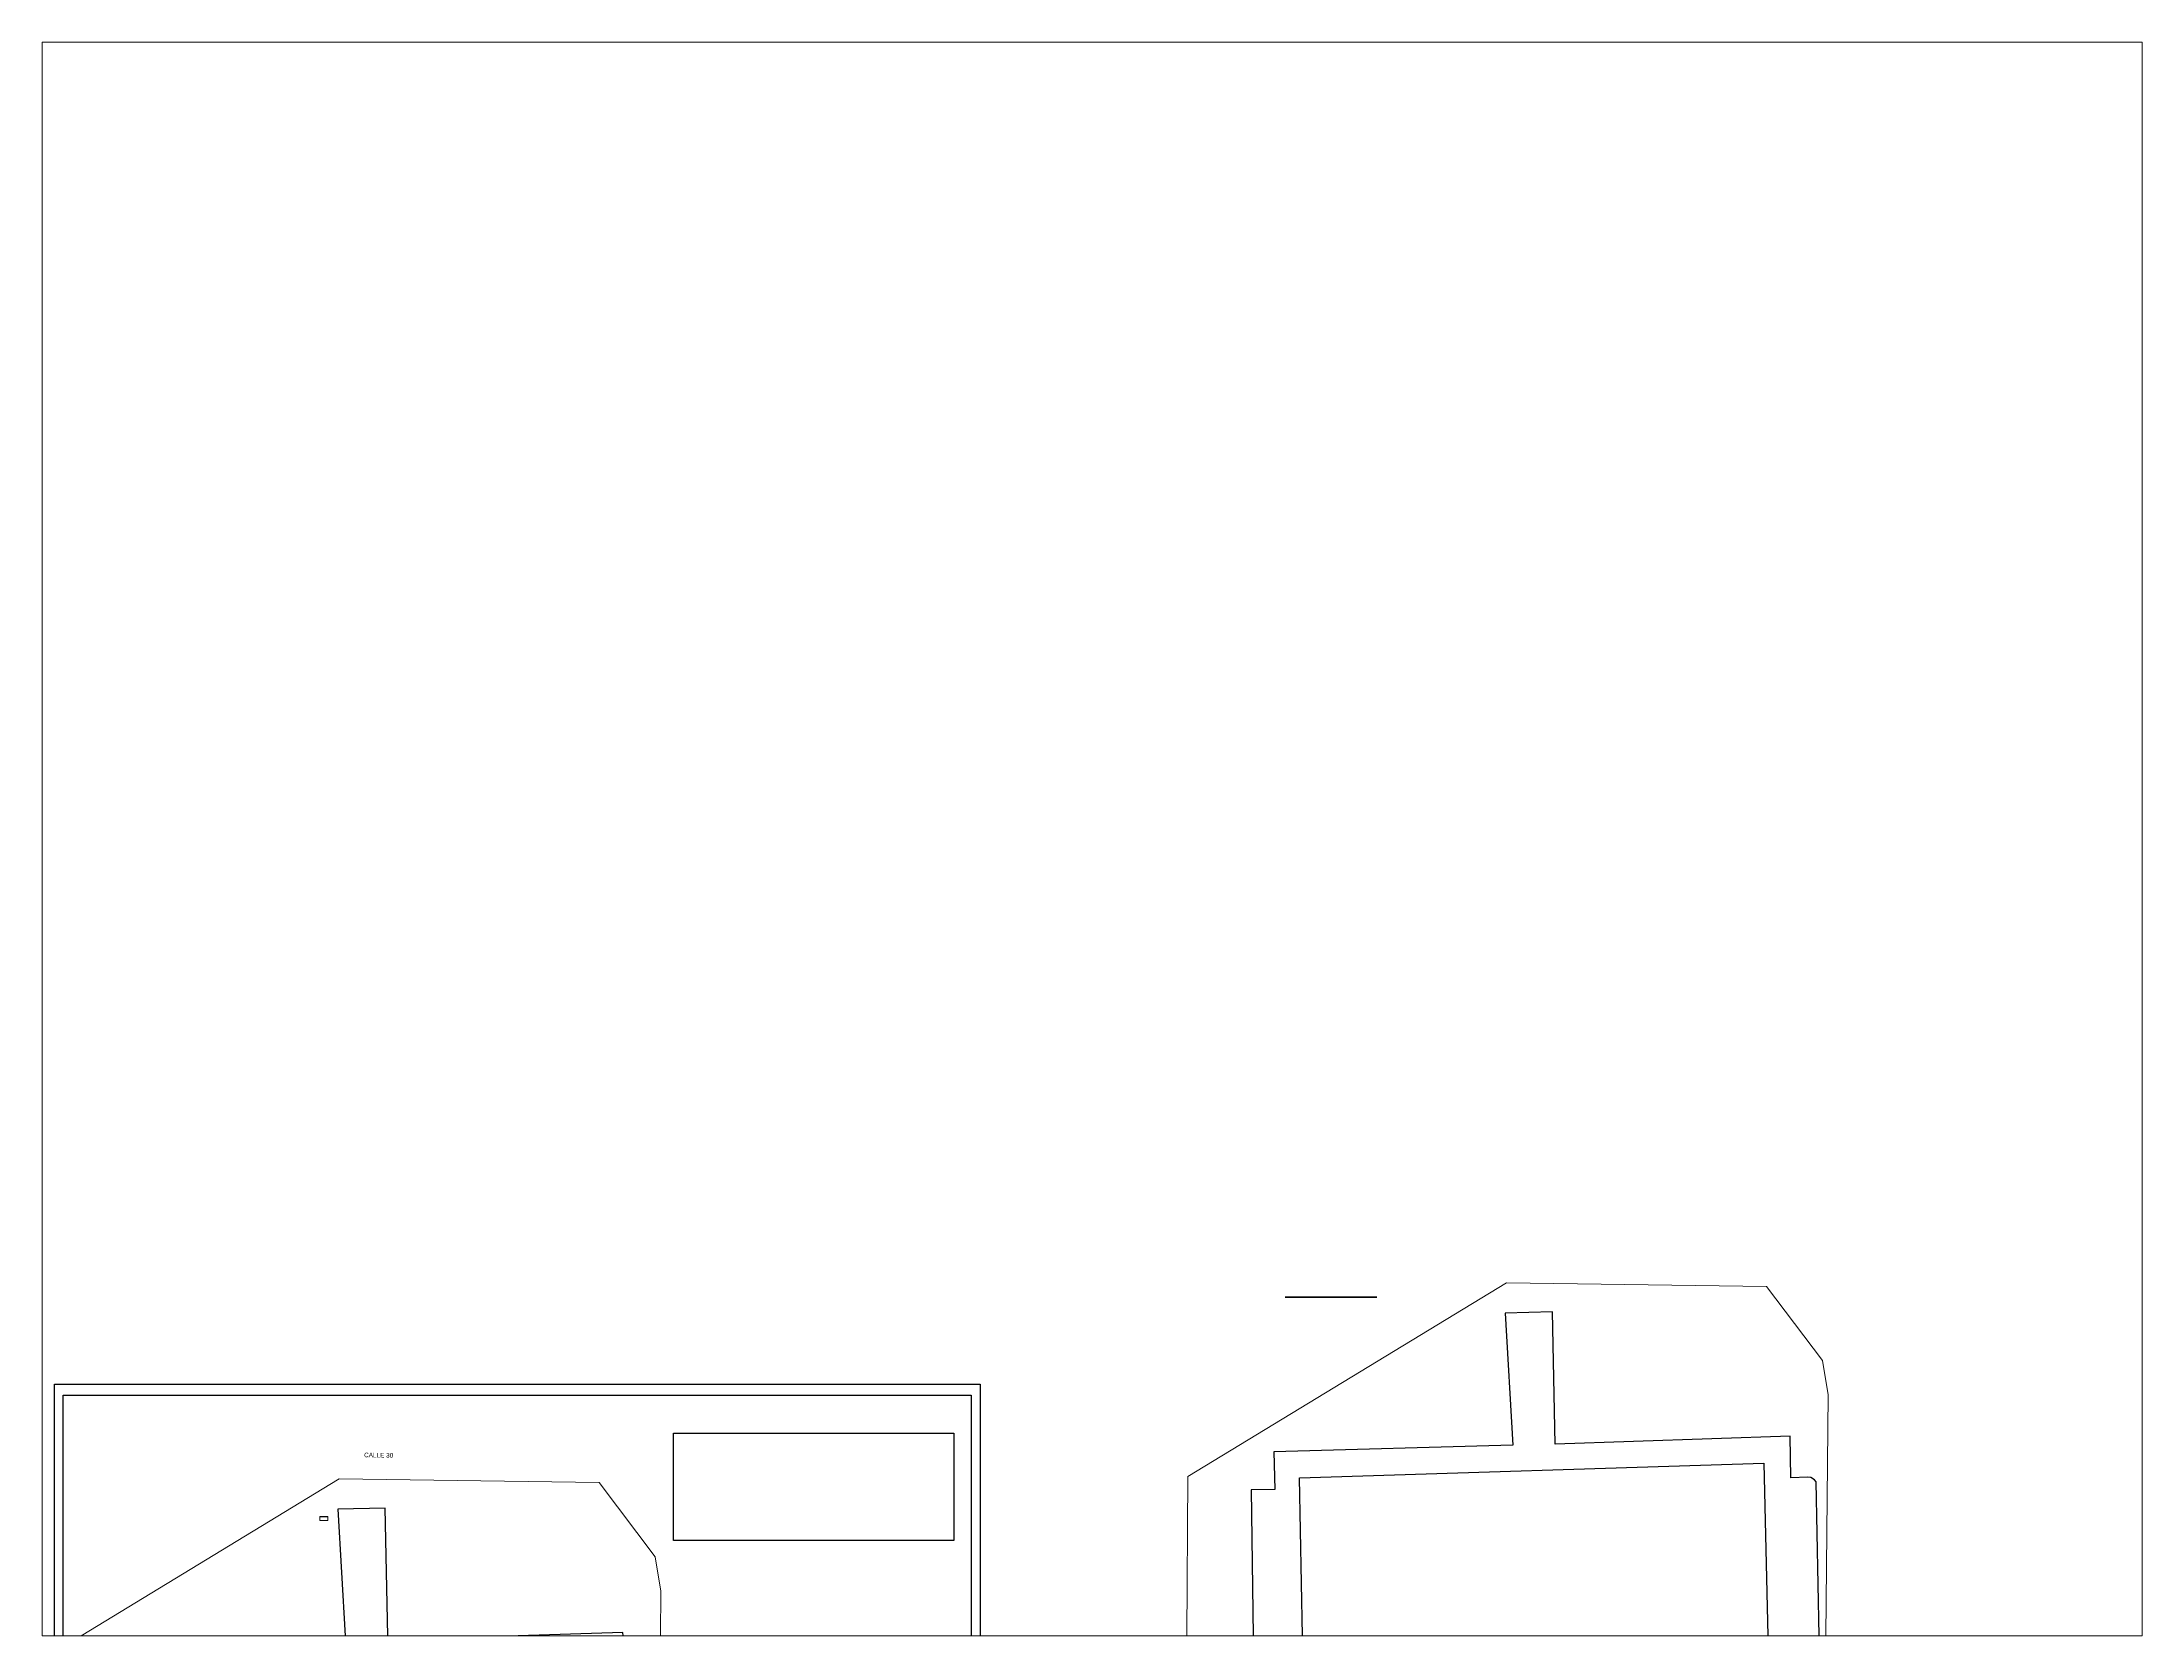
# Paper-space layout 'Layout1' of a CAD drawing. Header units: millimetres. Extents: x 26 to 231, y 20 to 176.
# The model-space entities are those that its viewports show. They can reach past a viewport. Long polylines and large blocks are cut down to what shows.
import ezdxf

# ---------------------------------------------------------------- set-up
doc = ezdxf.new("R2010")
doc.units = ezdxf.units.MM
for name, color, linetype, lineweight in [('Letrero Informativo', 5, 'Continuous', 20), ('Redibujo iglesia', 1, 'Continuous', 30), ('Terreno', 7, 'Continuous', 18)]:
    doc.layers.add(name, color=color, linetype=linetype, lineweight=lineweight)
doc.styles.get("Standard").update_dxf_attribs({"font": 'arial.ttf'})
picture_1 = doc.add_image_def('image1.jpg', size_in_pixel=(1364, 522))

msp = doc.modelspace()

# ---------------------------------------------------------------- linework, layer by layer
msp.add_lwpolyline([(2400.82, 658.35), (2400.82, 505.19), (2202.19, 505.19), (2202.19, 658.35)], close=True)
at = {"layer": 'defpoints'}
msp.add_lwpolyline([(2200.26, 503.26), (2200.26, 660.76), (2402.76, 660.76), (2402.76, 503.26), (2200.26, 503.26)], close=True, dxfattribs=at)
at = {"layer": 'Letrero Informativo'}
for points in [[(2260.11, 630.91), (2260.11, 631.81), (2258.31, 631.81), (2258.31, 630.91)], [(2260.06, 630.96), (2260.06, 631.76), (2258.36, 631.76), (2258.36, 630.96)]]:
    msp.add_lwpolyline(points, close=True, dxfattribs=at)
at = {"layer": 'Redibujo iglesia'}
for p, q in [((2489.52, 679.79), (2469.52, 679.79)), ((2469.52, 679.79), (2489.52, 679.79))]:
    msp.add_line(p, q, dxfattribs=at)
for points in [[(2517.64, 676.28), (2519.27, 647.42), (2466.99, 645.97), (2467.25, 637.73), (2462.03, 637.62), (2462.66, 597.51)], [(2586.7, 584.81), (2585.67, 639.37), (2585.3, 639.85), (2584.47, 640.32), (2583.84, 640.37), (2580.14, 640.29), (2579.98, 649.36), (2528.59, 647.62), (2527.99, 676.52), (2517.64, 676.28)], [(2262.3, 633.37), (2263.93, 604.51), (2211.65, 603.06)], [(2329.73, 505.19), (2329.75, 506.05), (2326.78, 506.07), (2326.8, 508.45), (2328.37, 508.4), (2328.74, 535.67), (2329.65, 535.9), (2330.52, 536.87), (2331.23, 538.94), (2331.36, 541.9), (2330.33, 596.47), (2329.96, 596.95), (2329.13, 597.41), (2328.5, 597.46), (2324.8, 597.38), (2324.64, 606.45), (2273.25, 604.71), (2272.65, 633.61), (2262.3, 633.37)]]:
    msp.add_lwpolyline(points, dxfattribs=at)
msp.add_lwpolyline([(2575.4, 589.87), (2473.56, 592.97), (2472.66, 640.25), (2574.24, 643.44)], close=True, dxfattribs=at)
at = {"layer": 'Terreno'}
for points in [[(2586.81, 510.2), (2586.81, 510.2), (2588.29, 658.4), (2587.05, 665.88), (2574.78, 682.11), (2517.93, 682.93), (2448.23, 640.55), (2447.11, 500.33), (2586.81, 510.2)], [(2331.85, 505.19), (2332.95, 615.5), (2331.71, 622.97), (2319.44, 639.2), (2262.59, 640.02), (2202.19, 603.3)]]:
    msp.add_lwpolyline(points, dxfattribs=at)

# ---------------------------------------------------------------- texts
at = {"layer": 'Redibujo iglesia'}
msp.add_text('CALLE 30', height=1, rotation=359.1685, dxfattribs=at).set_placement((2268.01, 644.76))

# ---------------------------------------------------------------- pictures from other files: only their frames are drawn
image = msp.add_image(picture_1, insert=(2335.67, 626.56), size_in_units=(61.38, 23.49), dxfattribs=at)
image.dxf.flags = 7

psp = doc.layouts.get("Layout1")

# ---------------------------------------------------------------- viewports
at = {"layer": 'Redibujo iglesia'}
psp.add_viewport(center=(128.5, 97.5), size=(205.6, 156), view_center_point=(2427.24, 779.95), view_height=348.5548, dxfattribs=at)

doc.saveas('drawing.dxf')
